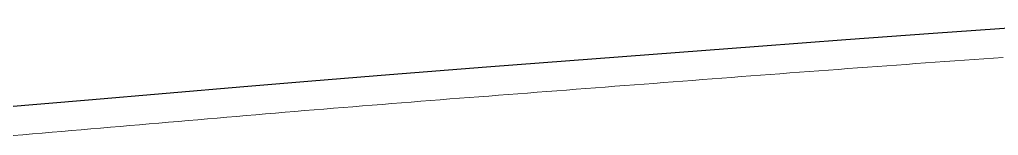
# Model space of a CAD drawing. Extents: x 709175 to 711772, y 7862468 to 7865374.
# Drawn here: x 710212.8 to 710380.6, y 7864318.2 to 7864338.1 of the extents above; entities that cross this region are included whole.
import ezdxf

# ---------------------------------------------------------------- set-up
doc = ezdxf.new("R2010")
doc.units = 0
doc.layers.add('Perimetro', color=1, linetype='Continuous')
doc.layers.add('TALHÕES', color=3, linetype='Continuous', lineweight=9, true_color=0x00ff00)

msp = doc.modelspace()

# ---------------------------------------------------------------- linework, layer by layer
at = {"layer": 'Perimetro', "color": 1}
msp.add_lwpolyline([(710209.64, 7864323.09), (710224.62, 7864324.33), (710251.25, 7864326.63), (710262.9, 7864327.61), (710276.21, 7864328.69), (710292.86, 7864329.99), (710339.49, 7864333.56), (710354.47, 7864334.68), (710369.47, 7864335.77), (710402.78, 7864338.11)], dxfattribs=at)
at = {"layer": 'TALHÕES'}
msp.add_lwpolyline([(710211.7, 7864318.24), (710213.37, 7864318.37), (710215.04, 7864318.51), (710216.7, 7864318.65), (710218.37, 7864318.79), (710220.04, 7864318.93), (710221.71, 7864319.07), (710223.37, 7864319.21), (710225.04, 7864319.35), (710226.7, 7864319.49), (710228.37, 7864319.63), (710230.04, 7864319.77), (710231.7, 7864319.92), (710233.37, 7864320.06), (710235.03, 7864320.21), (710236.7, 7864320.35), (710238.36, 7864320.5), (710240.03, 7864320.64), (710241.69, 7864320.78), (710243.36, 7864320.93), (710245.02, 7864321.07), (710246.68, 7864321.22), (710248.35, 7864321.36), (710250.01, 7864321.5), (710251.67, 7864321.65), (710253.33, 7864321.79), (710255, 7864321.93), (710256.66, 7864322.07), (710258.32, 7864322.21), (710259.98, 7864322.35), (710261.64, 7864322.49), (710263.31, 7864322.63), (710264.97, 7864322.77), (710266.63, 7864322.9), (710268.29, 7864323.04), (710269.96, 7864323.17), (710271.62, 7864323.31), (710273.28, 7864323.44), (710274.95, 7864323.57), (710276.61, 7864323.71), (710278.27, 7864323.84), (710279.94, 7864323.97), (710281.6, 7864324.1), (710283.26, 7864324.23), (710284.93, 7864324.36), (710286.59, 7864324.49), (710288.25, 7864324.62), (710289.92, 7864324.75), (710291.58, 7864324.87), (710293.25, 7864325), (710294.91, 7864325.13), (710296.58, 7864325.26), (710298.24, 7864325.39), (710299.9, 7864325.51), (710301.57, 7864325.64), (710303.23, 7864325.77), (710304.9, 7864325.89), (710306.56, 7864326.02), (710308.23, 7864326.15), (710309.89, 7864326.27), (710311.56, 7864326.4), (710313.22, 7864326.53), (710314.89, 7864326.66), (710316.56, 7864326.78), (710318.22, 7864326.91), (710319.89, 7864327.04), (710321.55, 7864327.17), (710323.22, 7864327.29), (710324.88, 7864327.42), (710326.55, 7864327.55), (710328.21, 7864327.68), (710329.88, 7864327.81), (710331.54, 7864327.93), (710333.21, 7864328.06), (710334.87, 7864328.19), (710336.54, 7864328.32), (710338.2, 7864328.44), (710339.86, 7864328.57), (710341.53, 7864328.7), (710343.19, 7864328.82), (710344.86, 7864328.95), (710346.52, 7864329.07), (710348.19, 7864329.2), (710349.85, 7864329.32), (710351.51, 7864329.45), (710353.18, 7864329.57), (710354.84, 7864329.7), (710356.51, 7864329.82), (710358.17, 7864329.94), (710359.83, 7864330.06), (710361.5, 7864330.19), (710363.16, 7864330.31), (710364.83, 7864330.43), (710366.49, 7864330.55), (710368.15, 7864330.67), (710369.82, 7864330.78), (710371.48, 7864330.9), (710373.15, 7864331.02), (710374.81, 7864331.14), (710376.48, 7864331.25), (710378.14, 7864331.37), (710379.81, 7864331.48), (710381.47, 7864331.6)], dxfattribs=at)

doc.saveas('drawing.dxf')
